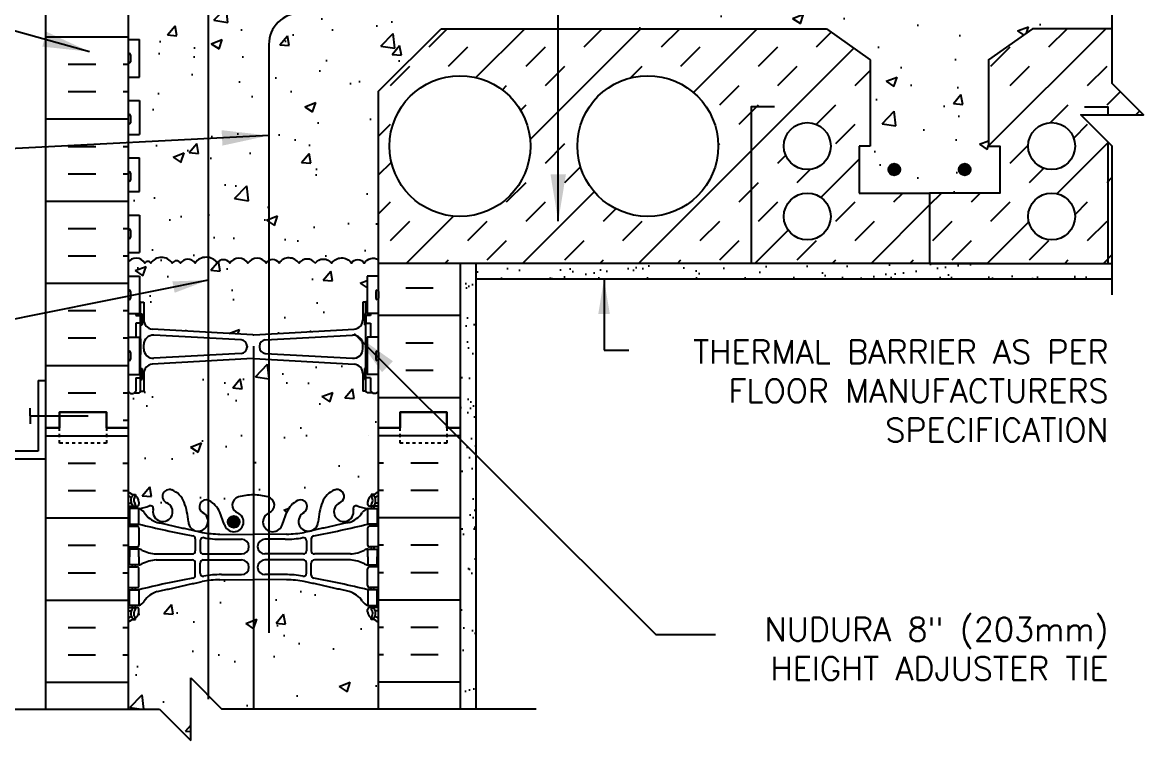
# Model space of a CAD drawing. Header units: inches. Extents: x 239.7 to 297.3, y 31 to 103.2.
# Drawn here: x 261.46 to 297.28, y 65.18 to 88.13 of the extents above; entities that cross this region are included whole.
import ezdxf

# ---------------------------------------------------------------- set-up
doc = ezdxf.new("R2010")
doc.units = ezdxf.units.IN
doc.header["$MEASUREMENT"] = 0
doc.linetypes.add('DASHED2', pattern=[0.375, 0.25, -0.125])
for name, color, linetype in [('HATCH', 12, 'Continuous'), ('line25', 2, 'Continuous'), ('LINE3', 3, 'Continuous'), ('LINE50', 5, 'Continuous'), ('LINE9', 9, 'Continuous'), ('TEXT', 4, 'Continuous'), ('Web_Edge', 9, 'Continuous')]:
    doc.layers.add(name, color=color, linetype=linetype)
doc.styles.add('DIM', font='romans.shx', dxfattribs={"width": 0.7})
doc.styles.add('ROMANS', font='romans.shx', dxfattribs={"height": 0.75})
doc.dimstyles.new('ext_12', dxfattribs={"dimscale": 12, "dimtxt": 0.09375, "dimasz": 0.09375, "dimexe": 0.09375, "dimexo": 0.0625, "dimgap": 0.0625, "dimtad": 1, "dimdec": 1, "dimzin": 2, "dimdsep": 46, "dimlunit": 4, "dimtxsty": 'DIM', "dimcen": 0.09, "dimdle": 0.09375, "dimclrt": 4, "dimadec": 0, "dimazin": 0, "dimtfac": 1, "dimtdec": 1, "dimtmove": 2, "dimatfit": 3, "dimfxl": 1, "dimfrac": 2, "dimtolj": 1, "dimtzin": 0, "dimarcsym": 0})
doc.dimstyles.new('ext_8', dxfattribs={"dimscale": 8, "dimtxt": 0.09375, "dimasz": 0.09375, "dimexe": 0.09375, "dimexo": 0.0625, "dimgap": 0.0625, "dimtad": 1, "dimdec": 1, "dimzin": 3, "dimdsep": 46, "dimlunit": 4, "dimtxsty": 'DIM', "dimcen": 0.09, "dimdle": 0.09375, "dimclrt": 4, "dimadec": 0, "dimazin": 0, "dimtfac": 1, "dimtdec": 1, "dimtmove": 2, "dimatfit": 3, "dimfxl": 1, "dimfrac": 2, "dimtolj": 1, "dimtzin": 0, "dimarcsym": 0})
pattern_1 = [(50, (0, 0), (3.5863, -0.31376), [0.375, -4.125]), (355, (0, 0), (-0.693757, 3.76096), [0.3, -3.3]), (100.4514, (0.299, -0.026), (2.892544, 3.4472), [0.3187, -3.50571]), (46.1842, (0, 1), (5.336207, -0.827596), [0.5625, -6.1875]), (96.6356, (0.4447, 0.931), (4.67331, 4.87059), [0.47805, -5.25857]), (351.1842, (0, 1), (4.67331, 4.87059), [0.45, -4.95]), (21, (0.5, 0.75), (2.984535, -2.013094), [0.375, -4.125]), (326, (0.5, 0.75), (1.216577, 3.62575), [0.3, -3.3]), (71.4514, (0.7487, 0.5822), (4.20111, 1.612656), [0.3187, -3.50571]), (37.5, (0, 0), (0.0607993, 1.6644693), [0, -3.26, 0, -3.35, 0, -3.3125]), (7.5, (0, 0), (1.315348, 1.972059), [0, -1.91, 0, -3.185, 0, -1.2625]), (327.5, (-1.115, 0), (2.669112, -0.1127744), [0, -1.25, 0, -3.9, 0, -5.175]), (317.5, (-1.615, 0), (2.91593, 0.500525), [0, -1.625, 0, -2.59, 0, -3.675])]

msp = doc.modelspace()

# ---------------------------------------------------------------- hatches: boundary and pattern name
at = {"layer": 'HATCH'}
h = msp.add_hatch(dxfattribs=at)
h.set_pattern_fill('INSUL', color=256, scale=7, style=0)
h.set_pattern_definition([(0, (-2661.3285, -321.834), (0, 2.625), []), (0, (-2661.3285, -320.959), (0, 2.625), [0.875, -0.875]), (0, (-2661.3285, -320.084), (0, 2.625), [0.875, -0.875])])
h.paths.add_polyline_path([(262.208, 75.176), (262.646, 75.176), (262.646, 75.676), (264.146, 75.676), (264.146, 75.176), (264.833, 75.176), (264.833, 93.176), (264.146, 93.176), (264.146, 93.676), (262.646, 93.676), (262.646, 93.176), (262.208, 93.176)])
h = msp.add_hatch(dxfattribs=at)
h.set_pattern_fill('INSUL', color=256, scale=7, style=0)
h.set_pattern_definition([(0, (77.7003, -52.4842), (0, 2.625), []), (0, (77.7003, -51.6092), (0, 2.625), [0.875, -0.875]), (0, (77.7003, -50.7342), (0, 2.625), [0.875, -0.875])])
h.paths.add_polyline_path([(275.458, 93.176), (275.021, 93.176), (275.021, 93.676), (273.521, 93.676), (273.521, 93.176), (272.833, 93.176), (272.833, 89.926), (275.458, 89.926)])
h.paths.add_polyline_path([(275.458, 80.426), (272.833, 80.426), (272.833, 75.176), (273.521, 75.176), (273.521, 75.676), (275.021, 75.676), (275.021, 75.176), (275.458, 75.176)])
h = msp.add_hatch(dxfattribs=at)
h.set_pattern_fill('AR-CONC', color=256, scale=0.5)
h.set_pattern_definition(pattern_1)
h.paths.add_polyline_path([(272.833, 85.926), (274.833, 87.926), (287.142, 87.926), (288.546, 86.936), (288.546, 84.176), (288.186, 84.176), (288.186, 82.676), (290.436, 82.676), (292.686, 82.676), (292.686, 84.176), (292.326, 84.176), (292.326, 86.936), (293.73, 87.926), (296.276, 87.926), (296.276, 89.926), (272.833, 89.926), (272.833, 89.618), (272.753, 89.538), (272.663, 89.538), (272.633, 89.568), (272.483, 89.568, -0.414214), (272.433, 89.618), (272.333, 89.618), (272.333, 90.082, 0.210681), (272.088, 89.934, 0.520567), (271.506, 89.934, 0.520567), (271.096, 89.934, 0.520567), (270.456, 89.926, 0.079956), (270.386, 89.998, 0.079956), (270.316, 89.926, 0.520567), (269.677, 89.934, 0.520567), (269.267, 89.934, 0.520567), (268.685, 89.934, 0.520567), (268.103, 89.934, 0.520567), (267.701, 89.934, 0.520567), (266.996, 89.934, 0.520567), (266.534, 89.934, 0.520567), (266.263, 89.934, 0.520567), (265.583, 89.934, 0.520567), (265.394, 89.934, 0.069351), (265.333, 90.003), (265.333, 89.618), (265.233, 89.618, -0.414214), (265.183, 89.568), (265.033, 89.568), (264.996, 89.531), (265.198, 89.531), (265.198, 88.331), (264.833, 88.331), (264.833, 87.581), (265.198, 87.581), (265.198, 86.381), (264.833, 86.381), (264.833, 85.631), (265.198, 85.631), (265.198, 84.551), (264.833, 84.551), (264.833, 83.801), (265.198, 83.801), (265.198, 82.721), (264.833, 82.721), (264.833, 81.971), (265.198, 81.971), (265.198, 80.771), (264.833, 80.771), (264.833, 80.467, -0.506254), (265.373, 80.439, -0.520567), (265.562, 80.439, -0.520567), (266.242, 80.439, -0.520567), (266.513, 80.439, -0.520567), (266.975, 80.439, -0.520567), (267.68, 80.439, -0.520567), (268.081, 80.439, -0.520567), (268.664, 80.439, -0.520567), (269.246, 80.439, -0.520567), (269.656, 80.439, -0.520567), (270.295, 80.431, -0.520567), (270.812, 80.431, -0.520567), (271.329, 80.431, -0.520567), (271.968, 80.439, -0.520567), (272.378, 80.439, -0.376132), (272.833, 80.551)])
h = msp.add_hatch(dxfattribs=at)
h.set_pattern_fill('AR-CONC', color=256, scale=0.5)
h.set_pattern_definition(pattern_1)
h.paths.add_polyline_path([(272.468, 80.021), (272.833, 80.021), (272.833, 80.551, 0.376132), (272.378, 80.439, 0.520567), (271.968, 80.439, 0.520567), (271.329, 80.431, 0.520567), (270.812, 80.431, 0.520567), (270.295, 80.431, 0.520567), (269.656, 80.439, 0.520567), (269.246, 80.439, 0.520567), (268.664, 80.439, 0.520567), (268.081, 80.439, 0.520567), (267.68, 80.439, 0.520567), (266.975, 80.439, 0.520567), (266.513, 80.439, 0.520567), (266.242, 80.439, 0.520567), (265.562, 80.439, 0.520567), (265.373, 80.439, 0.506254), (264.833, 80.467), (264.833, 80.021), (265.198, 80.021), (265.198, 79.232, -0.327813), (265.233, 79.184), (265.333, 79.184), (265.333, 78.623, 0.390098), (265.608, 78.325), (268.816, 78.141, 0.020761), (268.833, 78.14, 0.020761), (268.85, 78.141), (272.058, 78.325, 0.390098), (272.333, 78.623), (272.333, 79.184), (272.433, 79.184, -0.327813), (272.468, 79.232)])
h = msp.add_hatch(dxfattribs=at)
h.set_pattern_fill('AR-CONC', color=256, scale=0.5, style=0)
h.set_pattern_definition([(50, (70.897, 6.2874), (3.5863, -0.31376), [0.375, -4.125]), (355, (70.897, 6.2874), (-0.693757, 3.76096), [0.3, -3.3]), (100.4514, (71.1958, 6.2612), (2.892547, 3.4472), [0.3187, -3.50571]), (46.1842, (70.897, 7.2874), (5.336205, -0.827595), [0.5625, -6.1875]), (96.6356, (71.3416, 7.2184), (4.67331, 4.87059), [0.47805, -5.25856]), (351.1842, (70.897, 7.2874), (4.67331, 4.8706), [0.45, -4.95]), (21, (71.397, 7.0374), (2.984535, -2.013094), [0.375, -4.125]), (326, (71.397, 7.0374), (1.216577, 3.62575), [0.3, -3.3]), (71.4514, (71.6457, 6.8696), (4.201113, 1.61265), [0.3187, -3.50571]), (37.5, (70.897, 6.2874), (0.060799, 1.664469), [0, -3.26, 0, -3.35, 0, -3.3125]), (7.5, (70.897, 6.2874), (1.315348, 1.972059), [0, -1.91, 0, -3.185, 0, -1.2625]), (327.5, (69.782, 6.2874), (2.669112, -0.112774), [0, -1.25, 0, -3.9, 0, -5.175]), (317.5, (69.282, 6.2874), (2.91593, 0.500525), [0, -1.625, 0, -2.59, 0, -3.675])])
h.paths.add_polyline_path([(266.513, 80.439, 0.520567), (266.242, 80.439, 0.520567), (265.562, 80.439, 0.520567), (265.373, 80.439, 0.506254), (264.833, 80.467), (264.833, 80.021), (265.198, 80.021), (265.198, 79.923, -0.327813), (265.233, 79.875), (265.333, 79.875), (265.333, 79.315, 0.390098), (265.608, 79.016), (266.513, 78.94)])
h = msp.add_hatch(dxfattribs=at)
h.set_pattern_fill('AR-SAND', color=256, scale=0.5, style=0)
h.set_pattern_definition([(37.5, (77.70034, -52.4842), (-0.0314967, 0.963412), [0, -0.76, 0, -0.85, 0, -0.8125]), (7.5, (77.7003, -52.4842), (0.8848884, 1.411073), [0, -0.41, 0, -0.685, 0, -0.2625]), (327.5, (77.0853, -52.4842), (1.557071, 0.0028295), [0, -0.25, 0, -0.9, 0, -1.175]), (317.5, (77.0853, -52.4842), (1.503063, 0.438838), [0, -0.125, 0, -0.59, 0, -0.675])])
h.paths.add_polyline_path([(275.958, 80.426), (275.458, 80.426), (275.458, 75.176), (275.458, 66.176), (275.958, 66.176)])
h = msp.add_hatch(dxfattribs=at)
h.set_pattern_fill('AR-SAND', color=256, scale=0.5, style=0)
h.set_pattern_definition([(37.5, (72.89696, 6.2874), (-0.0314967, 0.963412), [0, -0.76, 0, -0.85, 0, -0.8125]), (7.5, (72.897, 6.2874), (0.8848884, 1.411073), [0, -0.41, 0, -0.685, 0, -0.2625]), (327.5, (72.28196, 6.2874), (1.557071, 0.0028295), [0, -0.25, 0, -0.9, 0, -1.175]), (317.5, (72.282, 6.2874), (1.503063, 0.438838), [0, -0.125, 0, -0.59, 0, -0.675])])
h.paths.add_polyline_path([(296.276, 79.926), (296.276, 80.426), (290.436, 80.426), (275.958, 80.426), (275.958, 79.926)])
h = msp.add_hatch(dxfattribs=at)
h.set_pattern_fill('AR-CONC', color=256, scale=0.5)
h.set_pattern_definition(pattern_1)
h.paths.add_polyline_path([(272.833, 75.176), (272.833, 76.344), (272.753, 76.264), (272.663, 76.264), (272.633, 76.294), (272.483, 76.294, -0.414214), (272.433, 76.344), (272.333, 76.344), (272.333, 76.905, 0.390098), (272.058, 77.204), (268.85, 77.388, 0.020761), (268.833, 77.389, 0.020761), (268.816, 77.388), (265.608, 77.204, 0.390098), (265.333, 76.905), (265.333, 76.344), (265.233, 76.344, -0.414214), (265.183, 76.294), (265.033, 76.294), (265.003, 76.264), (264.913, 76.264), (264.833, 76.344), (264.833, 75.176), (264.833, 73.141, 0.088416), (264.979, 73.044), (265.069, 73.044), (265.069, 73.002, -0.249069), (265.179, 72.795), (265.179, 72.728, -0.414214), (265.117, 72.665), (265.069, 72.665), (265.069, 72.595), (265.174, 72.595, 0.087457), (265.511, 72.674, -0.638777), (265.636, 72.55, 2.087231), (266.07, 72.775, -1), (266.233, 73.184, -0.21345), (266.626, 72.794, -0.068226), (266.761, 72.167, 1.753171), (267.212, 72.463, -0.940793), (267.416, 72.846, -0.173075), (267.762, 72.48), (267.904, 72.093, 1.612474), (268.336, 72.453, -0.734872), (268.359, 72.964, -0.068475), (268.833, 73.026, -0.068475), (269.307, 72.964, -0.734872), (269.33, 72.453, 1.612474), (269.762, 72.093), (269.905, 72.48, -0.173075), (270.25, 72.846, -0.940793), (270.454, 72.463, 1.753171), (270.905, 72.167, -0.068226), (271.041, 72.794, -0.21345), (271.433, 73.184, -1), (271.596, 72.775, 2.087231), (272.03, 72.55, -0.638777), (272.155, 72.674, 0.087457), (272.492, 72.595), (272.597, 72.595), (272.597, 72.665), (272.55, 72.665, -0.414214), (272.487, 72.728), (272.487, 72.795, -0.249069), (272.597, 73.002), (272.597, 73.044), (272.687, 73.044, 0.088416), (272.833, 73.141)])
h = msp.add_hatch(dxfattribs=at)
h.set_pattern_fill('AR-CONC', color=256, scale=0.5)
h.set_pattern_definition(pattern_1)
edge = h.paths.add_edge_path()
edge.add_arc((272.487, 68.588), 0.5, 46.2109, 66.4218)
edge.add_line((272.687, 69.046), (272.597, 69.046))
edge.add_line((272.597, 69.046), (272.597, 69.088))
edge.add_arc((272.737, 69.295), 0.25, 180, 235.9442, ccw=False)
edge.add_line((272.487, 69.295), (272.487, 69.363))
edge.add_arc((272.55, 69.363), 0.0625, 90, 180, ccw=False)
edge.add_line((272.55, 69.425), (272.597, 69.425))
edge.add_line((272.597, 69.425), (272.597, 69.495))
edge.add_line((272.597, 69.495), (272.492, 69.495))
edge.add_arc((272.614, 69.838), 0.364, 214.9775, 250.3387, ccw=False)
edge.add_arc((271.691, 69.226), 0.743, 32.7919, 73.8107)
edge.add_spline(control_points=[(271.899, 69.94), (270.461, 70.261)], knot_values=[0, 0, 1, 1], degree=1, periodic=0)
edge.add_arc((269.905, 67.329), 2.984, 79.2546, 90.0995)
edge.add_line((269.9, 70.313), (268.833, 70.329))
edge.add_line((268.833, 70.329), (267.766, 70.313))
edge.add_arc((267.761, 67.329), 2.984, 89.9005, 100.7454)
edge.add_spline(control_points=[(267.205, 70.261), (265.767, 69.94)], knot_values=[0, 0, 1, 1], degree=1, periodic=0)
edge.add_arc((265.975, 69.226), 0.743, 106.1893, 147.2081)
edge.add_arc((265.052, 69.838), 0.364, 289.6613, 325.0225, ccw=False)
edge.add_line((265.174, 69.495), (265.069, 69.495))
edge.add_line((265.069, 69.495), (265.069, 69.425))
edge.add_line((265.069, 69.425), (265.117, 69.425))
edge.add_arc((265.117, 69.363), 0.0625, 0, 90, ccw=False)
edge.add_line((265.179, 69.363), (265.179, 69.295))
edge.add_arc((264.929, 69.295), 0.25, 304.0558, 360, ccw=False)
edge.add_line((265.069, 69.088), (265.069, 69.046))
edge.add_line((265.069, 69.046), (264.979, 69.046))
edge.add_arc((265.179, 68.588), 0.5, 113.5782, 133.7891)
edge.add_line((264.833, 68.949), (264.833, 66.176))
edge.add_line((264.833, 66.176), (265.833, 66.176))
edge.add_line((265.833, 66.176), (266.833, 65.176))
edge.add_line((266.833, 65.176), (266.833, 67.176))
edge.add_line((266.833, 67.176), (267.833, 66.176))
edge.add_line((267.833, 66.176), (272.833, 66.176))
edge.add_line((272.833, 66.176), (272.833, 68.949))
at = {"layer": 'LINE3'}
for points in [[(289.499, 83.426, 1), (289.124, 83.426, 1)], [(291.749, 83.426, 1), (291.374, 83.426, 1)], [(268.397, 72.166, 1), (268.022, 72.166, 1)]]:
    msp.add_hatch(color=256, dxfattribs=at).paths.add_polyline_path(points)

# ---------------------------------------------------------------- linework, layer by layer
at = {"layer": 'HATCH'}
for p, q in [((274.453, 87.346), (275.032, 87.926)), ((275.948, 86.367), (277.507, 87.926)), ((277.677, 84.383), (281.219, 87.926)), ((279.403, 87.346), (279.982, 87.926)), ((281.877, 87.346), (282.457, 87.926)), ((282.895, 85.889), (284.932, 87.926)), ((286.827, 87.346), (287.297, 87.816)), ((292.326, 84.183), (296.069, 87.926)), ((294.252, 87.346), (294.831, 87.926)), ((275.072, 86.727), (275.69, 87.346)), ((277.546, 86.727), (278.165, 87.346)), ((281.144, 80.426), (288.023, 87.305)), ((282.496, 86.727), (283.115, 87.346)), ((284.971, 86.727), (285.59, 87.346)), ((292.396, 86.727), (293.014, 87.346)), ((273.215, 86.109), (273.834, 86.727)), ((278.165, 86.109), (278.784, 86.727)), ((280.889, 86.358), (281.259, 86.727)), ((285.59, 86.109), (286.208, 86.727)), ((293.014, 86.109), (293.633, 86.727)), ((295.489, 86.109), (296.108, 86.727)), ((288.065, 86.109), (288.546, 86.591)), ((276.791, 85.972), (276.928, 86.109)), ((283.734, 85.49), (284.352, 86.109)), ((296.108, 85.49), (296.535, 85.917)), ((277.375, 85.318), (277.546, 85.49)), ((284.352, 84.871), (284.971, 85.49)), ((286.827, 84.871), (287.446, 85.49)), ((294.305, 84.925), (294.871, 85.49)), ((297.031, 85.176), (297.153, 85.298)), ((272.833, 84.489), (273.215, 84.871)), ((287.446, 84.253), (288.065, 84.871)), ((295.046, 84.428), (295.489, 84.871)), ((278.165, 83.634), (278.784, 84.253)), ((283.686, 84.205), (283.734, 84.253)), ((293.014, 83.634), (293.59, 84.21)), ((294.511, 82.656), (296.153, 84.298)), ((285.59, 83.634), (285.842, 83.886)), ((272.833, 83.252), (273.245, 83.664)), ((278.784, 83.015), (279.285, 83.516)), ((286.968, 82.537), (288.186, 83.756)), ((293.633, 83.015), (294.087, 83.469)), ((286.208, 83.015), (286.624, 83.431)), ((296.108, 83.015), (296.276, 83.183)), ((276.928, 82.396), (277.546, 83.015)), ((284.352, 82.396), (284.971, 83.015)), ((272.833, 82.014), (273.215, 82.396)), ((277.432, 80.426), (279.723, 82.717)), ((277.546, 81.778), (278.165, 82.396)), ((284.971, 81.778), (285.59, 82.396)), ((287.446, 81.778), (288.065, 82.396)), ((289.302, 82.396), (289.581, 82.676)), ((290.436, 82.293), (290.819, 82.676)), ((291.777, 82.396), (292.056, 82.676)), ((292.396, 81.778), (293.014, 82.396)), ((295.086, 81.993), (295.489, 82.396)), ((280.021, 81.778), (280.415, 82.171)), ((288.569, 80.426), (290.436, 82.293)), ((273.215, 81.159), (273.834, 81.778)), ((273.719, 80.426), (275.229, 81.935)), ((275.69, 81.159), (276.309, 81.778)), ((280.64, 81.159), (281.259, 81.778)), ((283.115, 81.159), (283.734, 81.778)), ((288.065, 81.159), (288.683, 81.778)), ((290.539, 81.159), (291.158, 81.778)), ((292.281, 80.426), (293.609, 81.754)), ((295.489, 81.159), (296.108, 81.778)), ((284.856, 80.426), (285.922, 81.491)), ((276.309, 80.54), (276.928, 81.159)), ((278.784, 80.54), (279.403, 81.159)), ((283.734, 80.54), (284.352, 81.159)), ((286.208, 80.54), (286.827, 81.159)), ((291.158, 80.54), (291.777, 81.159)), ((293.633, 80.54), (294.252, 81.159)), ((295.993, 80.426), (296.276, 80.708)), ((274.957, 80.426), (275.072, 80.54)), ((279.907, 80.426), (280.021, 80.54)), ((282.381, 80.426), (282.496, 80.54)), ((287.331, 80.426), (287.446, 80.54)), ((289.806, 80.426), (289.921, 80.54)), ((294.756, 80.426), (294.871, 80.54)), ((262.208, 74.916), (264.833, 74.916)), ((272.503, 74.931), (272.503, 74.931)), ((275.458, 74.916), (272.833, 74.916)), ((262.921, 74.041), (263.796, 74.041)), ((264.671, 74.041), (264.833, 74.041)), ((272.995, 74.041), (272.833, 74.041)), ((274.745, 74.041), (273.87, 74.041)), ((262.921, 73.166), (263.796, 73.166)), ((264.671, 73.166), (264.833, 73.166)), ((272.995, 73.166), (272.833, 73.166)), ((274.745, 73.166), (273.87, 73.166)), ((262.208, 72.291), (264.833, 72.291)), ((275.458, 72.291), (272.833, 72.291)), ((262.921, 71.416), (263.796, 71.416)), ((264.671, 71.416), (264.833, 71.416)), ((272.995, 71.416), (272.833, 71.416)), ((274.745, 71.416), (273.87, 71.416)), ((262.921, 70.541), (263.796, 70.541)), ((264.671, 70.541), (264.833, 70.541)), ((272.995, 70.541), (272.833, 70.541)), ((274.745, 70.541), (273.87, 70.541)), ((262.208, 69.666), (264.833, 69.666)), ((275.458, 69.666), (272.833, 69.666)), ((262.921, 68.791), (263.796, 68.791)), ((264.671, 68.791), (264.833, 68.791)), ((272.995, 68.791), (272.833, 68.791)), ((274.745, 68.791), (273.87, 68.791)), ((262.921, 67.916), (263.796, 67.916)), ((264.671, 67.916), (264.833, 67.916)), ((272.995, 67.916), (272.833, 67.916)), ((274.745, 67.916), (273.87, 67.916)), ((262.208, 67.041), (264.833, 67.041)), ((275.458, 67.041), (272.833, 67.041))]:
    msp.add_line(p, q, dxfattribs=at)
for points in [[(270.812, 80.431, 0.520567), (270.295, 80.431, 0.520567), (269.656, 80.439, 0.520567), (269.246, 80.439, 0.520567), (268.664, 80.439, 0.520567), (268.081, 80.439, 0.520567), (267.68, 80.439, 0.520567), (266.975, 80.439, 0.520567), (266.513, 80.439, 0.520567), (266.242, 80.439, 0.520567), (265.562, 80.439, 0.520567), (265.373, 80.439, 0.520567), (264.824, 80.455)], [(270.812, 80.431, -0.520567), (271.329, 80.431, -0.520567), (271.968, 80.439, -0.520567), (272.378, 80.439, -0.376132), (272.833, 80.551, -0.376132)]]:
    msp.add_lwpolyline(points, format="xyb", dxfattribs=at)
at = {"layer": 'line25'}
for p, q in [((264.833, 93.176), (264.833, 75.176)), ((272.833, 85.926), (274.833, 87.926)), ((274.833, 87.926), (287.142, 87.926)), ((287.142, 87.926), (288.546, 86.936)), ((264.833, 87.581), (265.198, 87.581)), ((265.198, 86.381), (265.198, 87.581)), ((288.546, 86.936), (288.546, 84.176)), ((264.833, 86.381), (265.198, 86.381)), ((264.833, 85.631), (265.198, 85.631)), ((265.198, 85.631), (265.198, 84.551)), ((272.833, 75.176), (272.833, 85.926)), ((264.833, 84.551), (265.198, 84.551)), ((288.546, 84.176), (288.186, 84.176)), ((288.186, 84.176), (288.186, 82.676)), ((264.833, 83.801), (265.198, 83.801)), ((265.198, 82.721), (265.198, 83.801)), ((264.833, 82.721), (265.198, 82.721)), ((288.186, 82.676), (290.436, 82.676)), ((290.436, 82.676), (290.436, 80.426)), ((264.833, 81.971), (265.198, 81.971)), ((265.198, 81.971), (265.198, 80.771)), ((264.833, 80.771), (265.198, 80.771)), ((292.281, 80.426), (272.833, 80.426)), ((264.833, 80.021), (265.198, 80.021)), ((265.198, 80.021), (265.198, 78.821)), ((272.468, 80.021), (272.468, 78.821)), ((272.833, 80.021), (272.468, 80.021)), ((264.833, 78.821), (265.198, 78.821)), ((272.833, 78.821), (272.468, 78.821)), ((264.833, 78.071), (265.198, 78.071)), ((265.198, 78.071), (265.198, 76.871)), ((272.833, 78.071), (272.468, 78.071)), ((272.468, 78.071), (272.468, 76.871)), ((264.833, 76.871), (265.198, 76.871)), ((272.833, 76.871), (272.468, 76.871)), ((264.833, 75.176), (264.833, 66.176)), ((272.833, 66.176), (272.833, 75.176))]:
    msp.add_line(p, q, dxfattribs=at)
msp.add_lwpolyline([(296.276, 87.926), (293.73, 87.926), (292.326, 86.936), (292.326, 84.176), (292.686, 84.176), (292.686, 82.676), (290.436, 82.676), (290.436, 80.426), (296.276, 80.426)], dxfattribs=at)
at = {"layer": 'LINE3'}
for p, q in [((267.388, 102.496), (267.388, 66.496)), ((268.845, 77.783), (268.845, 66.176))]:
    msp.add_line(p, q, dxfattribs=at)
msp.add_lwpolyline([(274.833, 88.426), (270.333, 88.426, 0.414214), (269.333, 87.426), (269.333, 68.623)], format="xyb", dxfattribs=at)
for centre in [(289.311, 83.426), (291.561, 83.426), (268.209, 72.166)]:
    msp.add_circle(centre, 0.188, dxfattribs=at)
at = {"layer": 'LINE50'}
for p, q in [((262.208, 75.176), (262.208, 93.176)), ((275.458, 75.176), (275.458, 80.426)), ((262.208, 66.176), (262.208, 75.176)), ((275.458, 66.176), (275.458, 75.176))]:
    msp.add_line(p, q, dxfattribs=at)
for points in [[(264.833, 75.176), (264.146, 75.176), (264.146, 75.676), (262.646, 75.676), (262.646, 75.176), (262.208, 75.176)], [(262.208, 75.176), (262.646, 75.176), (262.646, 75.676), (264.146, 75.676), (264.146, 75.176), (264.833, 75.176)], [(272.833, 75.176), (273.521, 75.176), (273.521, 75.676), (275.021, 75.676), (275.021, 75.176), (275.458, 75.176)], [(275.458, 75.176), (275.021, 75.176), (275.021, 75.676), (273.521, 75.676), (273.521, 75.176), (272.833, 75.176)]]:
    msp.add_lwpolyline(points, dxfattribs=at)
at = {"layer": 'LINE9'}
for p, q in [((264.833, 87.091), (264.833, 86.871)), ((264.873, 87.131), (264.873, 87.131)), ((264.913, 87.091), (264.913, 86.871)), ((264.833, 87.036), (264.833, 87.036)), ((264.833, 86.926), (264.833, 86.926)), ((264.873, 86.831), (264.873, 86.831)), ((264.833, 85.141), (264.833, 84.921)), ((264.833, 85.086), (264.833, 85.086)), ((264.833, 84.976), (264.833, 84.976)), ((264.873, 85.181), (264.873, 85.181)), ((264.913, 85.141), (264.913, 84.921)), ((264.873, 84.881), (264.873, 84.881)), ((264.833, 83.311), (264.833, 83.091)), ((264.833, 83.256), (264.833, 83.256)), ((264.833, 83.146), (264.833, 83.146)), ((264.873, 83.351), (264.873, 83.351)), ((264.913, 83.311), (264.913, 83.091)), ((264.873, 83.051), (264.873, 83.051)), ((264.833, 81.481), (264.833, 81.261)), ((264.833, 81.426), (264.833, 81.426)), ((264.833, 81.316), (264.833, 81.316)), ((264.873, 81.521), (264.873, 81.521)), ((264.913, 81.481), (264.913, 81.261)), ((264.873, 81.221), (264.873, 81.221)), ((275.958, 66.176), (275.958, 80.426)), ((296.276, 79.926), (275.958, 79.926)), ((264.833, 79.531), (264.833, 79.311)), ((264.873, 79.571), (264.873, 79.571)), ((264.913, 79.531), (264.913, 79.311)), ((272.753, 79.531), (272.753, 79.311)), ((272.793, 79.571), (272.793, 79.571)), ((272.833, 79.531), (272.833, 79.311)), ((264.833, 79.476), (264.833, 79.476)), ((264.833, 79.366), (264.833, 79.366)), ((264.873, 79.271), (264.873, 79.271)), ((265.233, 79.184), (265.333, 79.184)), ((265.233, 76.344), (265.233, 79.184)), ((265.233, 79.164), (265.233, 79.164)), ((265.333, 79.184), (265.333, 78.623)), ((272.333, 79.184), (272.333, 78.623)), ((272.433, 79.184), (272.333, 79.184)), ((272.433, 76.344), (272.433, 79.184)), ((272.433, 79.164), (272.433, 79.164)), ((272.753, 79.476), (272.753, 79.476)), ((272.753, 79.366), (272.753, 79.366)), ((272.793, 79.271), (272.793, 79.271)), ((265.083, 78.821), (265.083, 78.764)), ((265.233, 78.814), (265.283, 78.814)), ((265.283, 78.814), (265.283, 78.464)), ((272.433, 78.814), (272.383, 78.814)), ((272.383, 78.814), (272.383, 78.464)), ((272.583, 78.821), (272.583, 78.764)), ((265.083, 78.514), (265.083, 78.071)), ((265.233, 78.464), (265.283, 78.464)), ((272.433, 78.464), (272.383, 78.464)), ((272.583, 78.514), (272.583, 78.071)), ((268.816, 78.141), (265.608, 78.325)), ((268.45, 77.981), (265.658, 78.13)), ((268.85, 78.141), (272.058, 78.325)), ((269.216, 77.981), (272.008, 78.13)), ((265.333, 77.697), (265.333, 77.831)), ((268.633, 77.782), (268.633, 77.747)), ((269.033, 77.782), (269.033, 77.747)), ((272.333, 77.697), (272.333, 77.831)), ((264.833, 77.581), (264.833, 77.361)), ((264.833, 77.526), (264.833, 77.526)), ((264.833, 77.416), (264.833, 77.416)), ((264.873, 77.621), (264.873, 77.621)), ((264.913, 77.581), (264.913, 77.361)), ((268.816, 77.388), (265.608, 77.204)), ((268.45, 77.547), (265.658, 77.398)), ((268.85, 77.388), (272.058, 77.204)), ((269.216, 77.547), (272.008, 77.398)), ((272.753, 77.581), (272.753, 77.361)), ((272.753, 77.526), (272.753, 77.526)), ((272.753, 77.416), (272.753, 77.416)), ((272.793, 77.621), (272.793, 77.621)), ((272.833, 77.581), (272.833, 77.361)), ((264.873, 77.321), (264.873, 77.321)), ((265.233, 77.064), (265.283, 77.064)), ((265.283, 77.064), (265.283, 76.714)), ((272.383, 77.064), (272.383, 76.714)), ((272.433, 77.064), (272.383, 77.064)), ((272.793, 77.321), (272.793, 77.321)), ((261.958, 76.689), (262.208, 76.689)), ((261.958, 76.679), (261.958, 74.429)), ((265.083, 76.764), (265.083, 76.344)), ((265.233, 76.714), (265.283, 76.714)), ((265.333, 76.905), (265.333, 76.344)), ((272.333, 76.905), (272.333, 76.344)), ((272.433, 76.714), (272.383, 76.714)), ((272.583, 76.764), (272.583, 76.344)), ((264.833, 76.344), (264.913, 76.264)), ((265.083, 76.344), (265.003, 76.264)), ((265.033, 76.294), (265.183, 76.294)), ((265.083, 76.294), (265.183, 76.294)), ((265.233, 76.344), (265.333, 76.344)), ((272.433, 76.344), (272.333, 76.344)), ((272.633, 76.294), (272.483, 76.294)), ((272.583, 76.294), (272.483, 76.294)), ((272.583, 76.344), (272.663, 76.264)), ((272.833, 76.344), (272.753, 76.264)), ((264.913, 76.264), (265.003, 76.264)), ((272.753, 76.264), (272.663, 76.264)), ((261.708, 75.554), (261.708, 75.804)), ((261.708, 75.554), (263.554, 75.554)), ((261.708, 75.554), (261.708, 75.304)), ((261.958, 74.429), (259.208, 74.429)), ((259.208, 74.179), (262.208, 74.179)), ((266.833, 65.176), (266.833, 67.176)), ((266.833, 67.176), (267.833, 66.176)), ((255.792, 66.176), (265.833, 66.176)), ((265.833, 66.176), (266.833, 65.176)), ((277.874, 66.176), (267.833, 66.176))]:
    msp.add_line(p, q, dxfattribs=at)
for points in [[(296.276, 79.426), (296.276, 84.176), (295.276, 85.176), (297.276, 85.176), (296.276, 86.176), (296.276, 90.926)], [(285.485, 85.426), (284.735, 85.426), (284.735, 80.426)], [(295.388, 85.426), (296.138, 85.426), (296.138, 85.176)], [(296.138, 84.313), (296.138, 80.426)], [(265.083, 78.764), (265.233, 78.764), (265.233, 78.514), (265.083, 78.514)], [(272.583, 78.764), (272.433, 78.764), (272.433, 78.514), (272.583, 78.514)], [(265.198, 78.014), (265.233, 78.014), (265.233, 77.514), (265.198, 77.514)], [(272.468, 78.014), (272.433, 78.014), (272.433, 77.514), (272.468, 77.514)], [(265.083, 76.764), (265.233, 76.764), (265.233, 77.014), (265.198, 77.014)], [(272.583, 76.764), (272.433, 76.764), (272.433, 77.014), (272.468, 77.014)]]:
    msp.add_lwpolyline(points, dxfattribs=at)
at = {"layer": 'LINE9', "linetype": 'DASHED2', "ltscale": 0.15}
for points in [[(264.146, 75.176), (264.146, 75.176), (264.146, 74.676), (262.646, 74.676), (262.646, 75.176), (262.646, 75.176)], [(275.021, 75.176), (275.021, 75.176), (275.021, 74.676), (273.521, 74.676), (273.521, 75.176), (273.521, 75.176)]]:
    msp.add_lwpolyline(points, dxfattribs=at)
at = {"layer": 'LINE9'}
for centre, radius in [((275.436, 84.176), 2.25), ((281.436, 84.176), 2.25), ((286.533, 84.176), 0.75), ((294.339, 84.176), 0.75), ((286.533, 81.926), 0.75), ((294.339, 81.926), 0.75)]:
    msp.add_circle(centre, radius, dxfattribs=at)
for centre, radius, start, end in [((264.873, 87.091), 0.04, 90, 180), ((264.873, 87.091), 0.04, 0, 90), ((264.873, 86.871), 0.04, 180, 270), ((264.873, 86.871), 0.04, 270, 0), ((264.873, 85.141), 0.04, 90, 180), ((264.873, 84.921), 0.04, 180, 270), ((264.873, 85.141), 0.04, 0, 90), ((264.873, 84.921), 0.04, 270, 0), ((264.873, 83.311), 0.04, 90, 180), ((264.873, 83.311), 0.04, 0, 90), ((264.873, 83.091), 0.04, 180, 270), ((264.873, 83.091), 0.04, 270, 0), ((264.873, 81.481), 0.04, 90, 180), ((264.873, 81.481), 0.04, 0, 90), ((264.873, 81.261), 0.04, 180, 270), ((264.873, 81.261), 0.04, 270, 0), ((264.873, 79.531), 0.04, 90, 180), ((264.873, 79.531), 0.04, 0, 90), ((272.793, 79.531), 0.04, 90, 180), ((272.793, 79.531), 0.04, 0, 90), ((264.873, 79.311), 0.04, 180, 270), ((264.873, 79.311), 0.04, 270, 0), ((265.183, 79.184), 0.05, 0, 72.5993), ((272.483, 79.184), 0.05, 107.4007, 180), ((272.793, 79.311), 0.04, 180, 270), ((272.793, 79.311), 0.04, 270, 0), ((265.633, 78.623), 0.3, 180, 265.2426), ((272.033, 78.623), 0.3, 274.7574, 0), ((265.633, 77.831), 0.3, 85.2426, 180), ((268.833, 78.34), 0.2, 265.2426, 270), ((268.833, 78.34), 0.2, 270, 274.7574), ((272.033, 77.831), 0.3, 0, 94.7574), ((268.433, 77.782), 0.2, 0, 85.2426), ((268.433, 77.747), 0.2, 274.7574, 0), ((269.233, 77.782), 0.2, 94.7574, 180), ((269.233, 77.747), 0.2, 180, 265.2426), ((264.873, 77.581), 0.04, 90, 180), ((264.873, 77.581), 0.04, 0, 90), ((265.633, 77.697), 0.3, 180, 274.7574), ((268.833, 77.189), 0.2, 90, 94.7574), ((268.833, 77.189), 0.2, 85.2426, 90), ((272.033, 77.697), 0.3, 265.2426, 0), ((272.793, 77.581), 0.04, 90, 180), ((272.793, 77.581), 0.04, 0, 90), ((264.873, 77.361), 0.04, 180, 270), ((264.873, 77.361), 0.04, 270, 0), ((265.633, 76.905), 0.3, 94.7574, 180), ((272.033, 76.905), 0.3, 0, 85.2426), ((272.793, 77.361), 0.04, 180, 270), ((272.793, 77.361), 0.04, 270, 0), ((265.183, 76.344), 0.05, 270, 0), ((272.483, 76.344), 0.05, 180, 270)]:
    msp.add_arc(centre, radius, start, end, dxfattribs=at)
at = {"layer": 'Web_Edge'}
for p, q in [((264.833, 72.765), (264.911, 72.765)), ((264.979, 73.044), (265.069, 73.044)), ((265.069, 73.044), (265.069, 73.002)), ((265.179, 72.795), (265.179, 72.728)), ((272.487, 72.795), (272.487, 72.728)), ((272.687, 73.044), (272.597, 73.044)), ((272.597, 73.044), (272.597, 73.002)), ((272.833, 72.765), (272.755, 72.765)), ((264.833, 72.665), (265.117, 72.665)), ((264.979, 72.665), (264.979, 72.595)), ((265.069, 72.665), (265.069, 72.595)), ((267.904, 72.093), (267.762, 72.48)), ((269.762, 72.093), (269.905, 72.48)), ((272.833, 72.665), (272.55, 72.665)), ((272.597, 72.665), (272.597, 72.595)), ((272.687, 72.665), (272.687, 72.595)), ((264.833, 72.025), (265.117, 72.025)), ((264.979, 72.095), (264.979, 72.025)), ((265.069, 72.095), (265.069, 72.025)), ((272.833, 72.025), (272.55, 72.025)), ((272.597, 72.095), (272.597, 72.025)), ((272.687, 72.095), (272.687, 72.025)), ((265.179, 71.963), (265.179, 71.428)), ((267.766, 71.777), (268.833, 71.761)), ((269.9, 71.777), (268.833, 71.761)), ((272.487, 71.963), (272.487, 71.428)), ((264.833, 71.365), (265.117, 71.365)), ((264.979, 71.365), (264.979, 71.295)), ((265.069, 71.365), (265.069, 71.295)), ((266.981, 71.625), (266.981, 71.24)), ((267.134, 71.563), (267.134, 71.24)), ((267.814, 71.609), (268.461, 71.609)), ((269.852, 71.609), (269.205, 71.609)), ((270.533, 71.563), (270.533, 71.24)), ((270.685, 71.625), (270.685, 71.24)), ((272.833, 71.365), (272.55, 71.365)), ((272.597, 71.365), (272.597, 71.295)), ((272.687, 71.365), (272.687, 71.295)), ((265.727, 71.14), (266.881, 71.14)), ((265.727, 70.951), (266.881, 70.95)), ((267.234, 71.14), (268.461, 71.14)), ((267.234, 70.95), (268.461, 70.95)), ((270.433, 71.14), (269.205, 71.14)), ((270.433, 70.95), (269.205, 70.95)), ((271.939, 71.14), (270.785, 71.14)), ((271.939, 70.951), (270.785, 70.95)), ((264.833, 70.725), (265.117, 70.725)), ((264.979, 70.725), (264.979, 70.795)), ((265.069, 70.725), (265.069, 70.795)), ((265.179, 70.128), (265.179, 70.663)), ((266.981, 70.465), (266.981, 70.85)), ((267.134, 70.527), (267.134, 70.85)), ((270.533, 70.527), (270.533, 70.85)), ((270.685, 70.465), (270.685, 70.85)), ((272.487, 70.128), (272.487, 70.663)), ((272.833, 70.725), (272.55, 70.725)), ((272.597, 70.725), (272.597, 70.795)), ((272.687, 70.725), (272.687, 70.795)), ((267.766, 70.313), (268.833, 70.329)), ((267.814, 70.481), (268.461, 70.481)), ((269.9, 70.313), (268.833, 70.329)), ((269.852, 70.481), (269.205, 70.481)), ((264.833, 70.065), (265.117, 70.065)), ((264.979, 69.995), (264.979, 70.065)), ((265.069, 69.995), (265.069, 70.065)), ((272.833, 70.065), (272.55, 70.065)), ((272.597, 69.995), (272.597, 70.065)), ((272.687, 69.995), (272.687, 70.065)), ((264.979, 69.425), (264.979, 69.495)), ((265.069, 69.425), (265.069, 69.495)), ((272.597, 69.425), (272.597, 69.495)), ((272.687, 69.425), (272.687, 69.495)), ((264.833, 69.425), (265.117, 69.425)), ((264.833, 69.325), (264.911, 69.325)), ((265.179, 69.295), (265.179, 69.363)), ((272.487, 69.295), (272.487, 69.363)), ((272.833, 69.425), (272.55, 69.425)), ((272.833, 69.325), (272.755, 69.325)), ((264.979, 69.046), (265.069, 69.046)), ((265.069, 69.046), (265.069, 69.088)), ((272.597, 69.046), (272.597, 69.088)), ((272.687, 69.046), (272.597, 69.046))]:
    msp.add_line(p, q, dxfattribs=at)
for points in [[(264.874, 72.095), (265.174, 72.095), (265.174, 72.595), (264.874, 72.595)], [(272.792, 72.095), (272.492, 72.095), (272.492, 72.595), (272.792, 72.595)], [(264.874, 69.995), (265.174, 69.995), (265.174, 69.495), (264.874, 69.495)], [(272.792, 69.995), (272.492, 69.995), (272.492, 69.495), (272.792, 69.495)]]:
    msp.add_lwpolyline(points, close=True, dxfattribs=at)
for points in [[(265.174, 71.045), (265.174, 71.295), (264.874, 71.295), (264.874, 71.045)], [(272.492, 71.045), (272.492, 71.295), (272.792, 71.295), (272.792, 71.045)], [(265.174, 71.045), (265.174, 70.795), (264.874, 70.795), (264.874, 71.045)], [(272.492, 71.045), (272.492, 70.795), (272.792, 70.795), (272.792, 71.045)]]:
    msp.add_lwpolyline(points, dxfattribs=at)
for centre, radius, start, end in [((265.179, 73.502), 0.5, 226.2109, 250.5288), ((266.152, 72.979), 0.22, 68.1963, 248.1963), ((265.994, 72.551), 0.677, 21.1239, 69.3197), ((271.672, 72.551), 0.677, 110.6803, 158.8761), ((271.514, 72.979), 0.22, 291.8037, 111.8037), ((272.487, 73.502), 0.5, 289.4712, 313.7891), ((265.179, 73.502), 0.6, 234.7832, 245.0748), ((264.911, 72.785), 0.0196, 269.4032, 15.4901), ((265.173, 72.85), 0.25, 140.1145, 222.4609), ((264.917, 72.939), 0.021, 343.464, 63.9957), ((265.015, 72.981), 0.045, 321.448, 139.1879), ((265.022, 72.711), 0.045, 222.4609, 42.4609), ((264.929, 72.795), 0.25, 0, 70.5288), ((265.173, 72.85), 0.16, 140.0001, 222.4609), ((265.117, 72.728), 0.0625, 270, 0), ((265.943, 72.488), 0.314, 168.5886, 66.1916), ((264.403, 71.986), 2.365, 4.3895, 20.0015), ((267.326, 72.649), 0.217, 65.5264, 238.537), ((267.075, 72.178), 0.75, 23.6938, 62.9705), ((268.427, 72.704), 0.268, 104.7892, 250.0338), ((268.822, 71.272), 1.754, 89.6229, 105.2918), ((268.845, 71.272), 1.754, 74.7082, 90.3771), ((269.239, 72.704), 0.268, 289.9662, 75.2108), ((270.591, 72.178), 0.75, 117.0295, 156.3062), ((270.34, 72.649), 0.217, 301.463, 114.4736), ((273.263, 71.986), 2.365, 159.9985, 175.6105), ((271.723, 72.488), 0.314, 113.8084, 11.4114), ((272.737, 72.795), 0.25, 109.4712, 180), ((272.55, 72.728), 0.0625, 180, 270), ((272.645, 72.711), 0.045, 137.5391, 317.5391), ((272.651, 72.981), 0.045, 40.8121, 218.552), ((272.493, 72.85), 0.16, 317.5391, 39.9999), ((272.493, 72.85), 0.25, 317.5391, 39.8855), ((272.749, 72.939), 0.021, 116.0043, 196.536), ((272.755, 72.785), 0.0196, 164.5099, 270.5968), ((272.487, 73.502), 0.6, 294.9252, 305.2168), ((265.119, 73.591), 0.997, 273.1538, 293.1467), ((265.052, 72.252), 0.364, 34.9775, 70.3387), ((265.975, 72.864), 0.743, 212.7919, 253.8107), ((265.545, 72.583), 0.0968, 340.1551, 110.4331), ((267.074, 72.182), 0.314, 182.7357, 63.9348), ((268.209, 72.166), 0.314, 193.4146, 66.1916), ((269.457, 72.166), 0.314, 113.8084, 346.5854), ((270.592, 72.182), 0.314, 116.0652, 357.2643), ((271.691, 72.864), 0.743, 286.1893, 327.2081), ((272.121, 72.583), 0.0968, 69.5669, 199.8449), ((272.547, 73.591), 0.997, 246.8533, 266.8462), ((272.614, 72.252), 0.364, 109.6613, 145.0225), ((265.117, 71.963), 0.0625, 0, 90), ((271.983, 99.515), 28.253, 256.0552, 259.6343), ((265.683, 99.515), 28.253, 280.3657, 283.9448), ((272.55, 71.963), 0.0625, 90, 180), ((266.881, 71.625), 0.1, 360, 79.6343), ((267.234, 71.563), 0.1, 79.2546, 180), ((267.761, 74.761), 2.984, 259.2546, 270.0995), ((267.809, 74.593), 2.984, 259.2546, 270.0995), ((269.858, 74.593), 2.984, 269.9005, 280.7454), ((269.905, 74.761), 2.984, 269.9005, 280.7454), ((270.433, 71.563), 0.1, 0, 100.7454), ((270.785, 71.625), 0.1, 100.3657, 180), ((265.117, 71.428), 0.0625, 270, 0), ((265.17, 71.076), 0.219, 60.4937, 88.92), ((268.461, 71.375), 0.234, 270, 90), ((269.205, 71.375), 0.234, 90, 270), ((272.496, 71.076), 0.219, 91.08, 119.5063), ((272.55, 71.428), 0.0625, 180, 270), ((265.812, 72.296), 1.16, 242.5844, 265.8032), ((265.812, 69.794), 1.16, 94.1968, 117.4156), ((266.881, 71.24), 0.1, 270.0388, 360), ((266.881, 70.85), 0.1, 0, 89.9612), ((267.234, 71.24), 0.1, 180, 270), ((267.234, 70.85), 0.1, 90, 180), ((268.461, 70.715), 0.234, 270, 90), ((269.205, 70.715), 0.234, 90, 270), ((270.433, 71.24), 0.1, 270, 0), ((270.433, 70.85), 0.1, 0, 90), ((270.785, 71.24), 0.1, 180, 269.9612), ((270.785, 70.85), 0.1, 90.0388, 180), ((271.854, 72.296), 1.16, 274.1968, 297.4156), ((271.854, 69.794), 1.16, 62.5844, 85.8032), ((265.117, 70.663), 0.0625, 0, 90), ((265.17, 71.014), 0.219, 271.08, 299.5063), ((272.496, 71.014), 0.219, 240.4937, 268.92), ((272.55, 70.663), 0.0625, 90, 180), ((271.983, 42.575), 28.253, 100.3657, 103.9448), ((266.881, 70.465), 0.1, 280.3657, 0), ((267.234, 70.527), 0.1, 180, 280.7454), ((267.761, 67.329), 2.984, 89.9005, 100.7454), ((267.809, 67.497), 2.984, 89.9005, 100.7454), ((269.858, 67.497), 2.984, 79.2546, 90.0995), ((269.905, 67.329), 2.984, 79.2546, 90.0995), ((270.433, 70.527), 0.1, 259.2546, 0), ((270.785, 70.465), 0.1, 180, 259.6343), ((265.683, 42.575), 28.253, 76.0552, 79.6343), ((265.117, 70.128), 0.0625, 270, 0), ((265.975, 69.226), 0.743, 106.1893, 147.2081), ((271.691, 69.226), 0.743, 32.7919, 73.8107), ((272.55, 70.128), 0.0625, 180, 270), ((265.052, 69.838), 0.364, 289.6613, 325.0225), ((272.614, 69.838), 0.364, 214.9775, 250.3387), ((265.179, 68.588), 0.6, 114.9252, 125.2168), ((264.911, 69.305), 0.0196, 344.5099, 90.5968), ((265.173, 69.241), 0.25, 137.5391, 219.8855), ((264.917, 69.151), 0.021, 296.0043, 16.536), ((265.015, 69.11), 0.045, 220.8121, 38.552), ((265.022, 69.379), 0.045, 317.5391, 137.5391), ((264.929, 69.295), 0.25, 289.4712, 360), ((265.173, 69.241), 0.16, 137.5391, 219.9999), ((265.117, 69.363), 0.0625, 360, 90), ((272.55, 69.363), 0.0625, 90, 180), ((272.737, 69.295), 0.25, 180, 250.5288), ((272.645, 69.379), 0.045, 42.4609, 222.4609), ((272.651, 69.11), 0.045, 141.448, 319.1879), ((272.493, 69.241), 0.16, 320.0001, 42.4609), ((272.493, 69.241), 0.25, 320.1145, 42.4609), ((272.749, 69.151), 0.021, 163.464, 243.9957), ((272.755, 69.305), 0.0196, 89.4032, 195.4901), ((272.487, 68.588), 0.6, 54.7832, 65.0748), ((265.179, 68.588), 0.5, 109.4712, 133.7891), ((272.487, 68.588), 0.5, 46.2109, 70.5288)]:
    msp.add_arc(centre, radius, start, end, dxfattribs=at)
for points in [[(265.767, 72.15), (267.205, 71.829)], [(271.899, 72.15), (270.461, 71.829)], [(265.767, 69.94), (267.205, 70.261)], [(271.899, 69.94), (270.461, 70.261)]]:
    msp.add_open_spline(points, degree=1, dxfattribs=at)

# ---------------------------------------------------------------- texts
at = {"layer": 'TEXT', "char_height": 0.75, "attachment_point": 6, "style": 'ROMANS'}
for s, insert, width in [('THERMAL BARRIER AS PER FLOOR MANUFACTURERS SPECIFICATION', (296.16, 76.351), 17.24655), ('NUDURA 8" (203mm) HEIGHT ADJUSTER TIE', (296.16, 68.107), 13.21599)]:
    msp.add_mtext(s, dxfattribs=dict(at, insert=insert, width=width))

# ---------------------------------------------------------------- leaders
at = {"layer": 'TEXT'}
for points, dimstyle, override in [([(278.575, 81.771), (278.575, 95.344), (279.509, 95.344)], 'ext_8', {"dimasz": 0.1875, "dimtad": 0}), ([(263.604, 87.192), (253.601, 89.959), (251.817, 89.959)], 'ext_8', {"dimasz": 0.1875, "dimtad": 0}), ([(269.333, 84.513), (253.006, 83.684), (249.773, 83.684)], 'ext_8', {"dimasz": 0.1875, "dimtad": 0}), ([(267.388, 79.892), (253.78, 77.141), (252.005, 77.141)], 'ext_12', {"dimgap": 0.0625, "dimtad": 0}), ([(280.039, 79.929), (280.039, 77.656), (280.826, 77.656)], 'ext_12', {"dimgap": 0.0625, "dimtad": 0}), ([(272.058, 78.185), (281.689, 68.562), (283.599, 68.562)], 'ext_8', {"dimasz": 0.1875, "dimtad": 0})]:
    msp.add_leader(points, dimstyle=dimstyle, override=override, dxfattribs=at)

doc.saveas('drawing.dxf')
